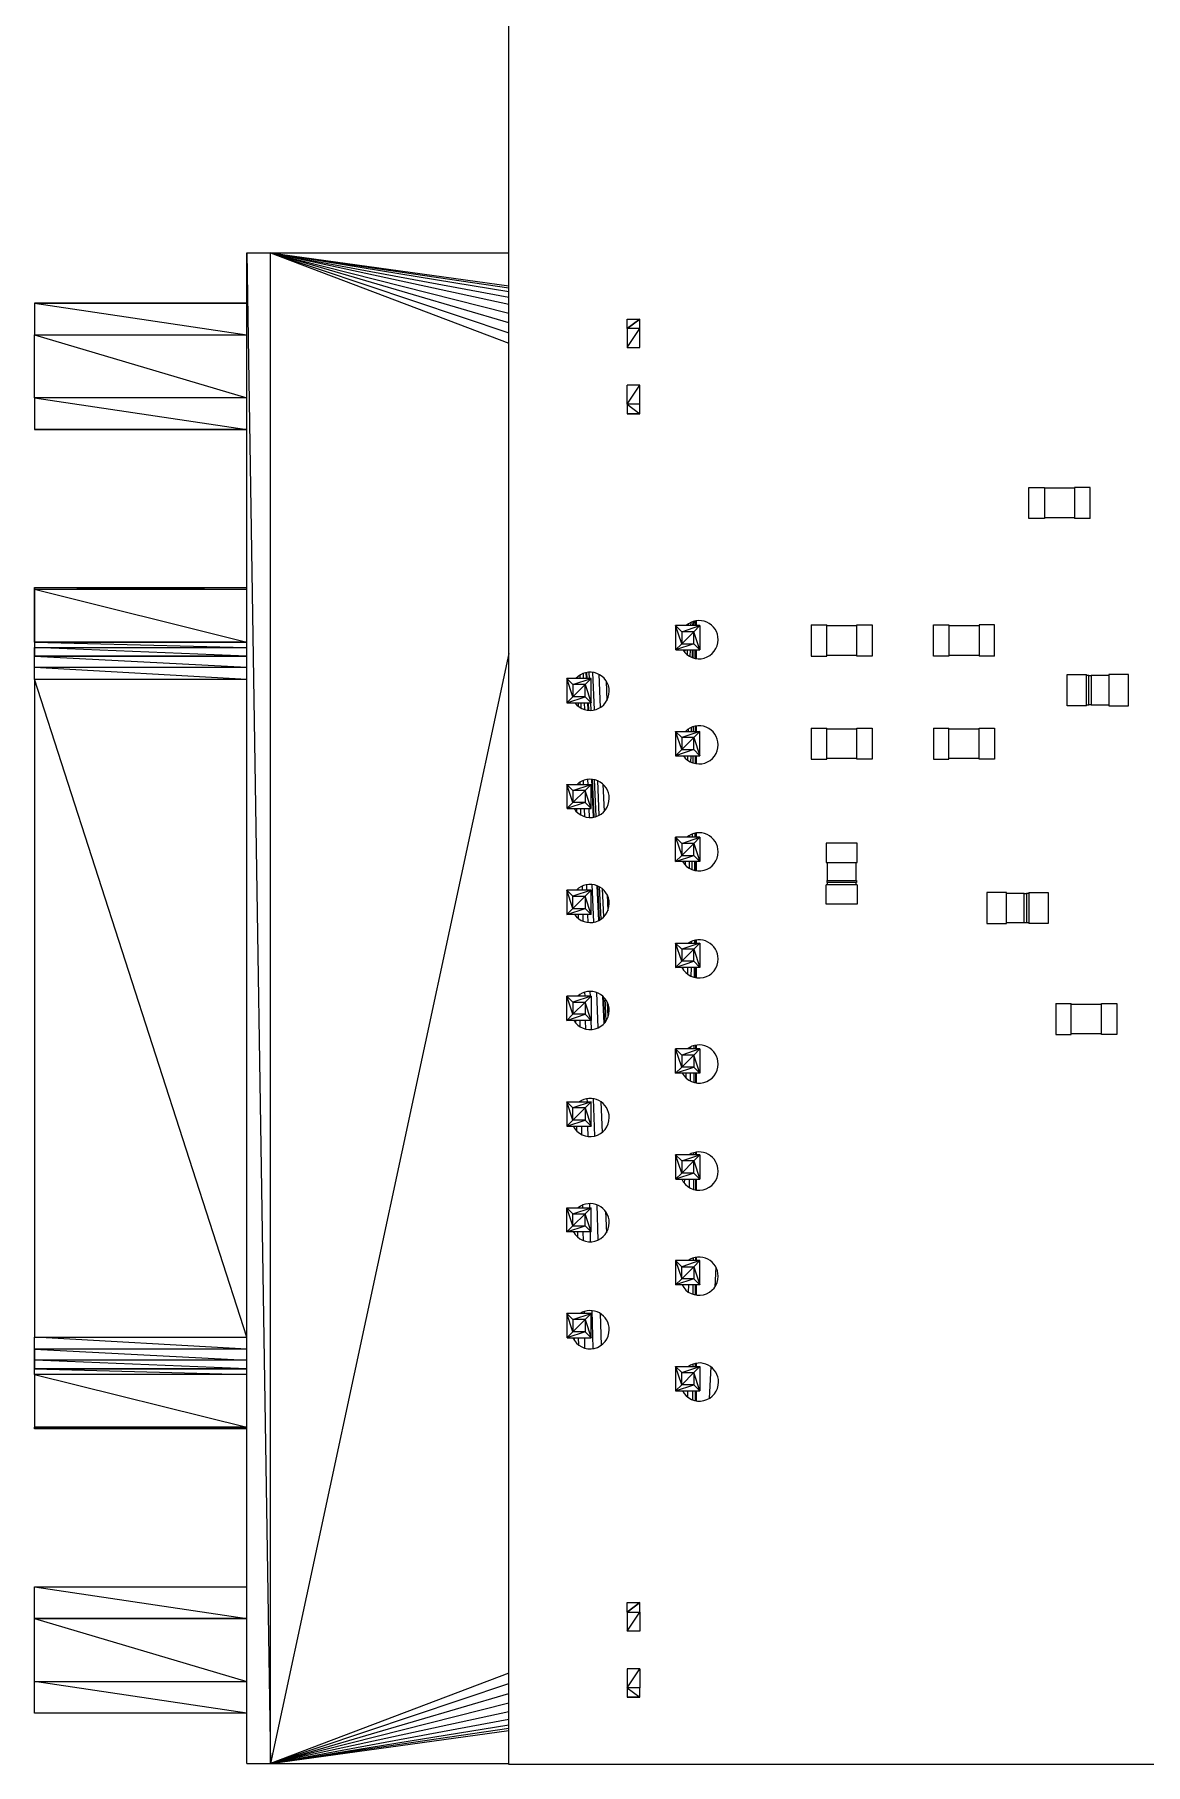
# Model space of a CAD drawing. Header units: millimetres. Extents: x -3 to 395, y 18 to 269.
# Drawn here: x 262.22 to 291.29, y 173.55 to 218.81 of the extents above; entities that cross this region are included whole.
import ezdxf

# ---------------------------------------------------------------- set-up
doc = ezdxf.new("R2010")
doc.units = ezdxf.units.MM

msp = doc.modelspace()

# ---------------------------------------------------------------- linework, layer by layer
at = {"color": 7, "linetype": 'Continuous', "lineweight": 25}
for p, q in [((274.626, 173.553), (274.626, 263.552)), ((267.772, 213.097), (268.389, 173.575)), ((267.772, 173.575), (267.772, 213.097)), ((267.772, 213.097), (268.389, 213.097)), ((268.389, 213.097), (274.626, 211.935)), ((274.626, 211.747), (268.389, 213.097)), ((268.389, 213.097), (274.626, 210.736)), ((268.389, 173.575), (268.389, 213.097)), ((268.389, 213.097), (274.626, 212.179)), ((274.626, 212.08), (268.389, 213.097)), ((268.389, 213.097), (274.626, 212.23)), ((268.389, 213.097), (274.626, 211)), ((268.389, 213.097), (274.626, 211.521)), ((274.626, 211.267), (268.389, 213.097)), ((268.389, 213.097), (274.626, 213.097)), ((262.217, 211.777), (262.217, 211.776)), ((267.772, 211.777), (262.217, 211.777)), ((262.217, 211.776), (262.217, 210.951)), ((262.217, 211.776), (267.77, 210.951)), ((262.217, 211.776), (267.772, 211.776)), ((267.772, 211.777), (267.77, 211.776)), ((277.723, 211.364), (278.054, 211.364)), ((277.723, 211.117), (277.723, 211.364)), ((278.054, 211.364), (277.723, 211.117)), ((277.723, 211.116), (278.054, 211.364)), ((278.054, 211.116), (278.054, 211.364)), ((262.217, 209.3), (262.217, 210.951)), ((262.217, 210.951), (267.772, 209.3)), ((262.217, 210.951), (267.772, 210.951)), ((277.723, 211.117), (277.723, 211.116)), ((277.723, 211.116), (277.723, 210.621)), ((277.723, 210.621), (278.054, 211.116)), ((278.054, 211.116), (277.723, 211.116)), ((277.889, 211.24), (277.889, 211.24)), ((277.889, 211.24), (277.889, 211.24)), ((278.054, 210.621), (278.054, 211.116)), ((277.723, 210.621), (278.054, 210.621)), ((277.723, 209.135), (278.054, 209.63)), ((278.054, 209.63), (277.723, 209.63)), ((277.723, 209.135), (277.723, 209.63)), ((278.054, 209.135), (278.054, 209.63)), ((267.772, 209.3), (262.217, 209.3)), ((262.217, 209.3), (267.772, 208.475)), ((262.217, 209.3), (262.217, 208.474)), ((277.723, 209.135), (278.054, 208.888)), ((278.054, 209.135), (277.723, 209.135)), ((277.723, 209.135), (277.723, 208.887)), ((278.054, 208.887), (278.054, 209.135)), ((278.054, 208.888), (277.723, 208.888)), ((277.724, 208.888), (277.723, 208.887)), ((277.723, 208.887), (278.054, 208.887)), ((267.772, 208.475), (262.217, 208.475)), ((262.217, 208.474), (262.22, 208.475)), ((262.217, 208.474), (267.772, 208.474)), ((288.241, 206.149), (288.241, 206.961)), ((288.241, 206.961), (288.647, 206.961)), ((288.647, 206.961), (288.647, 206.149)), ((289.435, 206.936), (288.647, 206.936)), ((289.435, 206.961), (289.435, 206.149)), ((289.841, 206.961), (289.435, 206.961)), ((289.841, 206.149), (289.841, 206.961)), ((288.647, 206.149), (288.241, 206.149)), ((288.647, 206.174), (289.435, 206.174)), ((289.841, 206.149), (289.435, 206.149)), ((262.217, 204.3), (262.217, 204.342)), ((262.217, 204.342), (267.77, 204.3)), ((262.217, 204.342), (267.772, 204.342)), ((262.217, 204.342), (262.217, 204.3)), ((262.217, 202.915), (262.217, 204.3)), ((262.217, 204.3), (267.772, 202.915)), ((262.217, 204.3), (262.217, 202.915)), ((262.217, 204.3), (267.772, 204.3)), ((278.993, 203.344), (279.152, 203.185)), ((279.152, 202.867), (278.993, 203.344)), ((279.629, 203.344), (278.993, 203.344)), ((278.993, 203.344), (278.993, 202.709)), ((279.152, 203.185), (279.629, 203.344)), ((279.47, 203.185), (279.152, 203.185)), ((279.152, 203.185), (279.152, 202.867)), ((279.47, 203.185), (279.152, 202.867)), ((279.325, 203.344), (279.326, 203.39)), ((279.388, 203.425), (279.386, 203.344)), ((279.441, 203.447), (279.439, 203.344)), ((279.47, 203.185), (279.629, 203.344)), ((279.629, 202.709), (279.47, 203.185)), ((279.47, 202.867), (279.47, 203.185)), ((279.482, 203.344), (279.483, 203.46)), ((279.515, 203.467), (279.514, 203.344)), ((279.534, 203.344), (279.534, 203.47)), ((279.54, 203.344), (279.54, 203.471)), ((279.629, 203.344), (279.629, 202.709)), ((282.541, 203.361), (282.541, 202.549)), ((282.541, 203.361), (282.947, 203.361)), ((282.947, 202.549), (282.947, 203.361)), ((283.735, 203.336), (282.947, 203.336)), ((283.735, 203.361), (284.141, 203.361)), ((283.735, 202.549), (283.735, 203.361)), ((284.141, 203.361), (284.141, 202.549)), ((285.741, 202.549), (285.741, 203.361)), ((285.741, 203.361), (286.147, 203.361)), ((286.147, 203.361), (286.147, 202.549)), ((286.935, 203.336), (286.147, 203.336)), ((286.935, 203.361), (286.935, 202.549)), ((287.341, 203.361), (286.935, 203.361)), ((287.341, 202.549), (287.341, 203.361)), ((262.217, 202.915), (262.217, 202.768)), ((267.772, 202.915), (262.217, 202.915)), ((262.217, 202.915), (267.76, 202.768)), ((262.217, 202.915), (267.772, 202.915)), ((262.217, 202.768), (267.772, 202.768)), ((267.772, 202.541), (262.217, 202.768)), ((262.217, 202.768), (262.217, 202.541)), ((262.217, 202.541), (262.217, 202.768)), ((266.808, 202.915), (266.809, 202.915)), ((278.993, 202.709), (279.152, 202.867)), ((279.47, 202.867), (278.993, 202.709)), ((279.152, 202.867), (278.993, 202.709)), ((279.152, 202.867), (279.47, 202.867)), ((279.629, 202.709), (279.47, 202.867)), ((262.217, 202.256), (262.217, 202.541)), ((262.217, 202.541), (267.772, 202.256)), ((267.772, 202.541), (262.217, 202.541)), ((262.217, 202.541), (267.772, 202.541)), ((262.932, 202.541), (262.934, 202.541)), ((274.626, 202.616), (268.389, 173.575)), ((278.993, 202.709), (278.994, 202.709)), ((278.993, 202.709), (278.994, 202.709)), ((278.995, 202.709), (279.629, 202.709)), ((279.232, 202.709), (279.229, 202.646)), ((279.3, 202.579), (279.304, 202.709)), ((279.371, 202.709), (279.367, 202.536)), ((279.43, 202.709), (279.427, 202.508)), ((279.475, 202.492), (279.477, 202.709)), ((279.512, 202.709), (279.511, 202.484)), ((279.533, 202.48), (279.533, 202.709)), ((279.54, 202.479), (279.54, 202.709)), ((282.541, 202.549), (282.947, 202.549)), ((282.947, 202.574), (283.735, 202.574)), ((284.141, 202.549), (283.735, 202.549)), ((286.147, 202.549), (285.741, 202.549)), ((286.147, 202.574), (286.935, 202.574)), ((287.341, 202.549), (286.935, 202.549)), ((262.217, 201.94), (262.217, 202.256)), ((262.217, 202.256), (267.771, 201.94)), ((262.217, 202.256), (267.772, 202.256)), ((262.217, 201.94), (262.217, 184.732)), ((262.217, 201.94), (267.772, 201.94)), ((267.772, 184.732), (262.217, 201.94)), ((276.149, 201.959), (276.149, 201.959)), ((276.783, 201.959), (276.149, 201.959)), ((276.149, 201.959), (276.15, 201.958)), ((276.228, 201.88), (276.149, 201.959)), ((276.149, 201.959), (276.307, 201.801)), ((276.307, 201.483), (276.149, 201.959)), ((276.149, 201.958), (276.149, 201.324)), ((276.307, 201.801), (276.784, 201.96)), ((276.423, 201.999), (276.424, 201.959)), ((276.498, 201.959), (276.495, 202.052)), ((276.572, 202.09), (276.578, 201.959)), ((276.784, 201.96), (276.625, 201.801)), ((276.625, 201.801), (276.784, 201.959)), ((276.661, 201.959), (276.653, 202.114)), ((276.663, 202.116), (276.671, 201.959)), ((276.667, 201.842), (276.667, 201.842)), ((276.677, 201.853), (276.677, 201.852)), ((276.723, 202.124), (276.731, 201.959)), ((276.733, 201.909), (276.733, 201.908)), ((276.784, 201.959), (276.784, 201.959)), ((276.784, 201.959), (276.784, 201.959)), ((276.784, 201.324), (276.784, 201.959)), ((276.874, 201.139), (276.83, 202.12)), ((276.983, 202.071), (277.016, 201.198)), ((277.177, 201.894), (277.193, 201.382)), ((289.241, 202.061), (289.749, 202.061)), ((289.241, 201.249), (289.241, 202.061)), ((289.749, 201.249), (289.749, 202.061)), ((289.807, 202.036), (289.749, 202.036)), ((289.807, 201.271), (289.807, 202.039)), ((289.807, 202.039), (289.866, 202.039)), ((289.866, 202.039), (289.866, 201.271)), ((290.333, 202.036), (289.866, 202.036)), ((290.841, 202.061), (290.333, 202.061)), ((290.333, 202.061), (290.333, 201.249)), ((290.841, 201.249), (290.841, 202.061)), ((276.149, 201.324), (276.625, 201.483)), ((276.149, 201.324), (276.307, 201.483)), ((276.307, 201.483), (276.625, 201.801)), ((276.307, 201.801), (276.307, 201.483)), ((276.625, 201.801), (276.307, 201.801)), ((276.625, 201.483), (276.307, 201.483)), ((276.625, 201.801), (276.784, 201.324)), ((276.625, 201.483), (276.625, 201.801)), ((276.784, 201.324), (276.625, 201.483)), ((276.149, 201.324), (276.784, 201.324)), ((276.37, 201.307), (276.37, 201.324)), ((276.439, 201.324), (276.441, 201.237)), ((276.523, 201.183), (276.518, 201.324)), ((276.604, 201.324), (276.612, 201.146)), ((276.704, 201.128), (276.693, 201.324)), ((276.704, 201.324), (276.714, 201.127)), ((276.762, 201.324), (276.771, 201.125)), ((289.749, 201.249), (289.241, 201.249)), ((289.749, 201.274), (289.807, 201.274)), ((289.866, 201.271), (289.807, 201.271)), ((289.866, 201.274), (290.333, 201.274)), ((290.333, 201.249), (290.841, 201.249)), ((278.993, 200.575), (279.152, 200.416)), ((279.152, 200.099), (278.993, 200.575)), ((278.993, 200.575), (278.993, 199.94)), ((278.993, 200.575), (279.629, 200.575)), ((279.629, 200.575), (279.152, 200.416)), ((279.324, 200.638), (279.323, 200.575)), ((279.399, 200.68), (279.398, 200.575)), ((279.459, 200.575), (279.46, 200.703)), ((279.47, 200.416), (279.629, 200.575)), ((279.504, 200.715), (279.504, 200.575)), ((279.531, 200.575), (279.531, 200.72)), ((279.54, 200.575), (279.54, 200.721)), ((279.629, 199.94), (279.629, 200.575)), ((282.541, 200.661), (282.541, 199.849)), ((282.541, 200.661), (282.947, 200.661)), ((282.947, 199.849), (282.947, 200.661)), ((283.735, 200.636), (282.947, 200.636)), ((283.735, 200.661), (284.141, 200.661)), ((283.735, 199.849), (283.735, 200.661)), ((284.141, 200.661), (284.141, 199.849)), ((285.741, 200.661), (285.741, 199.849)), ((285.741, 200.661), (286.147, 200.661)), ((286.147, 199.849), (286.147, 200.661)), ((286.935, 200.636), (286.147, 200.636)), ((286.935, 199.849), (286.935, 200.661)), ((286.935, 200.661), (287.341, 200.661)), ((287.341, 200.661), (287.341, 199.849)), ((278.993, 199.94), (279.152, 200.099)), ((279.47, 200.099), (278.993, 199.94)), ((279.152, 200.416), (279.152, 200.099)), ((279.152, 200.099), (279.47, 200.416)), ((279.47, 200.416), (279.152, 200.416)), ((279.152, 200.099), (279.47, 200.099)), ((279.47, 200.099), (279.47, 200.416)), ((279.47, 200.416), (279.629, 199.94)), ((279.629, 199.94), (279.47, 200.099)), ((278.993, 199.94), (279.629, 199.94)), ((279.215, 199.913), (279.216, 199.94)), ((279.308, 199.94), (279.306, 199.825)), ((279.388, 199.94), (279.386, 199.776)), ((279.452, 199.749), (279.453, 199.94)), ((279.501, 199.94), (279.501, 199.736)), ((279.53, 199.731), (279.531, 199.94)), ((279.54, 199.729), (279.54, 199.94)), ((282.541, 199.849), (282.947, 199.849)), ((282.947, 199.874), (283.735, 199.874)), ((284.141, 199.849), (283.735, 199.849)), ((285.741, 199.849), (286.147, 199.849)), ((286.147, 199.874), (286.935, 199.874)), ((287.341, 199.849), (286.935, 199.849)), ((276.149, 199.191), (276.784, 199.191)), ((276.307, 199.032), (276.149, 199.191)), ((276.149, 199.191), (276.149, 199.191)), ((276.149, 199.191), (276.15, 199.19)), ((276.149, 199.191), (276.307, 199.032)), ((276.307, 198.714), (276.149, 199.191)), ((276.149, 199.19), (276.149, 198.556)), ((276.307, 199.032), (276.784, 199.191)), ((276.486, 199.246), (276.487, 199.191)), ((276.586, 199.191), (276.583, 199.294)), ((276.784, 199.191), (276.625, 199.032)), ((276.688, 199.32), (276.693, 199.191)), ((276.784, 198.556), (276.784, 199.191)), ((276.848, 198.334), (276.797, 199.323)), ((276.807, 199.323), (276.857, 198.335)), ((276.86, 199.314), (276.907, 198.348)), ((276.996, 198.386), (276.956, 199.283)), ((277.092, 199.195), (277.119, 198.482)), ((276.149, 198.556), (276.307, 198.714)), ((276.625, 198.714), (276.149, 198.556)), ((276.625, 199.032), (276.307, 199.032)), ((276.307, 198.714), (276.625, 199.032)), ((276.307, 199.032), (276.307, 198.714)), ((276.625, 198.714), (276.307, 198.714)), ((276.625, 199.032), (276.625, 198.714)), ((276.784, 198.556), (276.625, 199.032)), ((276.784, 198.556), (276.625, 198.714)), ((276.228, 198.635), (276.149, 198.556)), ((276.149, 198.556), (276.15, 198.556)), ((276.149, 198.556), (276.15, 198.556)), ((276.151, 198.556), (276.784, 198.556)), ((276.337, 198.552), (276.337, 198.556)), ((276.412, 198.462), (276.411, 198.556)), ((276.502, 198.556), (276.505, 198.392)), ((276.613, 198.346), (276.606, 198.556)), ((276.719, 198.556), (276.729, 198.326)), ((278.993, 197.171), (278.993, 197.806)), ((278.993, 197.806), (279.152, 197.33)), ((279.628, 197.806), (278.993, 197.806)), ((278.993, 197.806), (279.152, 197.648)), ((279.152, 197.648), (279.629, 197.807)), ((279.357, 197.859), (279.356, 197.806)), ((279.435, 197.806), (279.436, 197.895)), ((279.629, 197.807), (279.47, 197.648)), ((279.47, 197.648), (279.629, 197.806)), ((279.494, 197.912), (279.493, 197.806)), ((279.529, 197.806), (279.529, 197.919)), ((279.54, 197.806), (279.54, 197.921)), ((279.629, 197.806), (279.629, 197.806)), ((279.629, 197.806), (279.629, 197.171)), ((279.629, 197.806), (279.629, 197.806)), ((279.152, 197.33), (278.993, 197.171)), ((278.993, 197.171), (279.47, 197.33)), ((279.152, 197.648), (279.152, 197.33)), ((279.152, 197.33), (279.47, 197.648)), ((279.47, 197.648), (279.152, 197.648)), ((279.152, 197.33), (279.47, 197.33)), ((279.47, 197.648), (279.629, 197.171)), ((279.47, 197.33), (279.47, 197.648)), ((279.629, 197.171), (279.47, 197.33)), ((279.493, 197.671), (279.493, 197.67)), ((279.528, 197.706), (279.528, 197.706)), ((279.54, 197.718), (279.54, 197.718)), ((282.935, 197.655), (282.935, 197.147)), ((283.747, 197.655), (282.935, 197.655)), ((283.747, 197.147), (283.747, 197.655)), ((279.629, 197.171), (278.993, 197.171)), ((279.245, 197.171), (279.243, 197.081)), ((279.347, 197.171), (279.344, 196.999)), ((279.428, 196.958), (279.43, 197.171)), ((279.491, 197.171), (279.49, 196.939)), ((279.528, 196.931), (279.528, 197.171)), ((279.54, 196.929), (279.54, 197.171)), ((282.935, 197.147), (283.747, 197.147)), ((282.96, 197.147), (282.96, 196.68)), ((283.722, 196.68), (283.722, 197.147)), ((276.784, 196.422), (276.149, 196.422)), ((276.149, 196.422), (276.149, 196.422)), ((276.149, 196.422), (276.15, 196.421)), ((276.307, 196.263), (276.149, 196.422)), ((276.149, 196.422), (276.307, 196.263)), ((276.307, 195.946), (276.149, 196.422)), ((276.149, 196.421), (276.149, 195.787)), ((276.784, 196.422), (276.307, 196.263)), ((276.443, 196.422), (276.442, 196.464)), ((276.548, 196.53), (276.55, 196.422)), ((276.784, 196.422), (276.625, 196.263)), ((276.674, 196.422), (276.669, 196.568)), ((276.784, 195.787), (276.784, 196.422)), ((276.802, 196.573), (276.843, 195.583)), ((276.988, 195.632), (276.941, 196.54)), ((276.949, 196.536), (276.996, 195.636)), ((276.996, 196.513), (277.038, 195.662)), ((277.113, 195.726), (277.081, 196.455)), ((283.747, 196.563), (282.935, 196.563)), ((282.935, 196.055), (282.935, 196.563)), ((282.957, 196.621), (282.957, 196.68)), ((282.957, 196.68), (283.725, 196.68)), ((282.957, 196.68), (282.96, 196.68)), ((283.725, 196.621), (282.957, 196.621)), ((282.957, 196.621), (282.96, 196.621)), ((282.96, 196.621), (282.96, 196.563)), ((283.722, 196.563), (283.722, 196.621)), ((283.725, 196.68), (283.725, 196.621)), ((283.747, 196.563), (283.747, 196.055)), ((276.149, 195.787), (276.625, 195.946)), ((276.149, 195.787), (276.307, 195.946)), ((276.307, 195.946), (276.307, 196.263)), ((276.625, 196.263), (276.307, 195.946)), ((276.307, 196.263), (276.625, 196.263)), ((276.307, 195.946), (276.625, 195.946)), ((276.625, 196.263), (276.625, 195.946)), ((276.784, 195.787), (276.625, 196.263)), ((276.625, 195.946), (276.784, 195.787)), ((277.202, 196.301), (277.218, 195.884)), ((283.747, 196.055), (282.935, 196.055)), ((287.141, 196.361), (287.141, 195.549)), ((287.649, 196.361), (287.141, 196.361)), ((287.649, 195.549), (287.649, 196.361)), ((288.116, 196.336), (287.649, 196.336)), ((288.116, 196.339), (288.175, 196.339)), ((288.116, 195.571), (288.116, 196.339)), ((288.175, 196.339), (288.175, 195.571)), ((288.233, 196.336), (288.175, 196.336)), ((288.233, 196.361), (288.233, 195.549)), ((288.233, 196.361), (288.741, 196.361)), ((288.741, 196.361), (288.741, 195.549)), ((276.784, 195.787), (276.149, 195.787)), ((276.361, 195.769), (276.36, 195.787)), ((276.454, 195.677), (276.452, 195.787)), ((276.565, 195.787), (276.569, 195.611)), ((276.701, 195.578), (276.694, 195.787)), ((287.141, 195.549), (287.649, 195.549)), ((287.649, 195.574), (288.116, 195.574)), ((288.175, 195.571), (288.116, 195.571)), ((288.175, 195.574), (288.233, 195.574)), ((288.741, 195.549), (288.233, 195.549)), ((278.993, 195.038), (279.629, 195.038)), ((279.152, 194.879), (278.993, 195.038)), ((279.152, 194.562), (278.993, 195.038)), ((278.993, 195.038), (278.993, 194.403)), ((279.629, 195.038), (279.152, 194.879)), ((279.411, 195.038), (279.412, 195.086)), ((279.629, 195.038), (279.47, 194.879)), ((279.483, 195.11), (279.483, 195.038)), ((279.526, 195.038), (279.526, 195.119)), ((279.54, 195.038), (279.54, 195.121)), ((279.629, 195.038), (279.629, 194.403)), ((279.152, 194.562), (279.47, 194.879)), ((279.47, 194.879), (279.152, 194.879)), ((279.152, 194.879), (279.152, 194.562)), ((279.47, 194.562), (279.47, 194.879)), ((279.47, 194.879), (279.629, 194.403)), ((278.993, 194.403), (279.47, 194.562)), ((278.993, 194.403), (279.152, 194.562)), ((279.629, 194.403), (278.993, 194.403)), ((279.47, 194.562), (279.152, 194.562)), ((279.182, 194.403), (279.181, 194.361)), ((279.306, 194.403), (279.303, 194.227)), ((279.404, 194.168), (279.406, 194.403)), ((279.47, 194.562), (279.629, 194.403)), ((279.48, 194.403), (279.479, 194.141)), ((279.525, 194.132), (279.525, 194.403)), ((279.54, 194.129), (279.54, 194.403)), ((276.484, 193.654), (276.483, 193.694)), ((276.611, 193.754), (276.613, 193.654)), ((276.762, 193.654), (276.758, 193.775)), ((276.919, 193.748), (276.958, 192.818)), ((276.149, 193.654), (276.307, 193.495)), ((276.307, 193.177), (276.149, 193.654)), ((276.149, 193.654), (276.149, 193.654)), ((276.149, 193.654), (276.15, 193.653)), ((276.784, 193.654), (276.149, 193.654)), ((276.307, 193.495), (276.149, 193.654)), ((276.149, 193.018), (276.149, 193.653)), ((276.784, 193.654), (276.307, 193.495)), ((276.307, 193.495), (276.307, 193.177)), ((276.307, 193.177), (276.625, 193.495)), ((276.307, 193.495), (276.625, 193.495)), ((276.625, 193.495), (276.784, 193.654)), ((276.625, 193.495), (276.625, 193.177)), ((276.784, 193.018), (276.625, 193.495)), ((276.784, 193.654), (276.784, 193.018)), ((277.127, 192.94), (277.091, 193.647)), ((277.098, 193.64), (277.133, 192.947)), ((277.139, 193.597), (277.168, 192.992)), ((277.229, 193.114), (277.213, 193.478)), ((288.941, 193.461), (288.941, 192.649)), ((288.941, 193.461), (289.347, 193.461)), ((289.347, 192.649), (289.347, 193.461)), ((290.135, 193.436), (289.347, 193.436)), ((290.135, 193.461), (290.541, 193.461)), ((290.135, 192.649), (290.135, 193.461)), ((290.135, 193.461), (290.135, 193.461)), ((290.541, 193.461), (290.541, 192.649)), ((276.149, 193.018), (276.625, 193.177)), ((276.149, 193.018), (276.307, 193.177)), ((276.784, 193.018), (276.149, 193.018)), ((276.625, 193.177), (276.307, 193.177)), ((276.385, 192.94), (276.384, 193.018)), ((276.496, 192.848), (276.493, 193.018)), ((276.625, 193.177), (276.784, 193.018)), ((276.628, 193.018), (276.633, 192.79)), ((276.79, 192.776), (276.782, 193.018)), ((279.388, 192.269), (279.388, 192.325)), ((279.472, 192.357), (279.472, 192.269)), ((279.523, 192.269), (279.523, 192.368)), ((279.54, 192.269), (279.54, 192.371)), ((288.941, 192.649), (289.347, 192.649)), ((289.347, 192.674), (290.135, 192.674)), ((290.541, 192.649), (290.135, 192.649)), ((278.993, 192.269), (279.152, 192.11)), ((279.152, 191.793), (278.993, 192.269)), ((278.993, 191.634), (278.993, 192.269)), ((279.629, 192.269), (278.993, 192.269)), ((279.629, 192.269), (279.152, 192.11)), ((279.152, 191.793), (279.47, 192.11)), ((279.152, 192.11), (279.152, 191.793)), ((279.47, 192.11), (279.152, 192.11)), ((279.47, 192.11), (279.629, 192.269)), ((279.47, 192.11), (279.47, 191.793)), ((279.629, 191.634), (279.47, 192.11)), ((279.629, 192.269), (279.629, 191.634)), ((278.993, 191.634), (279.47, 191.793)), ((279.152, 191.793), (278.993, 191.634)), ((279.629, 191.634), (278.993, 191.634)), ((279.47, 191.793), (279.152, 191.793)), ((279.264, 191.634), (279.262, 191.512)), ((279.381, 191.429), (279.382, 191.634)), ((279.47, 191.634), (279.469, 191.394)), ((279.47, 191.793), (279.629, 191.634)), ((279.522, 191.382), (279.523, 191.634)), ((279.54, 191.379), (279.54, 191.634)), ((276.674, 190.968), (276.676, 190.885)), ((276.878, 189.99), (276.847, 190.967)), ((276.149, 190.885), (276.784, 190.885)), ((276.307, 190.726), (276.149, 190.885)), ((276.149, 190.885), (276.149, 190.885)), ((276.149, 190.885), (276.15, 190.884)), ((276.149, 190.885), (276.307, 190.726)), ((276.307, 190.409), (276.149, 190.885)), ((276.149, 190.884), (276.149, 190.25)), ((276.784, 190.885), (276.307, 190.726)), ((276.307, 190.409), (276.625, 190.726)), ((276.625, 190.726), (276.307, 190.726)), ((276.307, 190.409), (276.307, 190.726)), ((276.525, 190.885), (276.525, 190.918)), ((276.784, 190.885), (276.625, 190.726)), ((276.625, 190.726), (276.625, 190.409)), ((276.625, 190.726), (276.784, 190.25)), ((276.784, 190.25), (276.784, 190.885)), ((277.038, 190.888), (277.072, 190.087)), ((277.255, 190.457), (277.251, 190.545)), ((276.149, 190.25), (276.625, 190.409)), ((276.149, 190.25), (276.307, 190.409)), ((276.149, 190.25), (276.784, 190.25)), ((276.625, 190.409), (276.307, 190.409)), ((276.314, 190.25), (276.314, 190.241)), ((276.409, 190.115), (276.408, 190.25)), ((276.538, 190.025), (276.535, 190.25)), ((276.625, 190.409), (276.784, 190.25)), ((276.691, 190.25), (276.697, 189.979)), ((278.993, 189.501), (278.993, 188.866)), ((278.993, 189.501), (279.152, 189.342)), ((279.152, 189.024), (278.993, 189.501)), ((279.629, 189.501), (278.993, 189.501)), ((279.152, 189.342), (279.629, 189.501)), ((279.47, 189.342), (279.152, 189.342)), ((279.152, 189.342), (279.152, 189.024)), ((279.152, 189.024), (279.47, 189.342)), ((279.364, 189.501), (279.364, 189.513)), ((279.462, 189.554), (279.461, 189.501)), ((279.47, 189.342), (279.629, 189.501)), ((279.47, 189.342), (279.629, 188.866)), ((279.47, 189.024), (279.47, 189.342)), ((279.521, 189.501), (279.521, 189.568)), ((279.54, 189.501), (279.54, 189.571)), ((279.629, 189.501), (279.629, 188.866)), ((279.152, 189.024), (278.993, 188.866)), ((278.993, 188.866), (279.152, 189.024)), ((279.47, 189.024), (278.993, 188.866)), ((278.993, 188.866), (278.994, 188.866)), ((278.993, 188.866), (278.994, 188.866)), ((278.995, 188.866), (279.629, 188.866)), ((279.47, 189.024), (279.152, 189.024)), ((279.223, 188.866), (279.221, 188.755)), ((279.357, 188.641), (279.359, 188.866)), ((279.459, 188.866), (279.458, 188.597)), ((279.629, 188.866), (279.47, 189.024)), ((279.52, 188.583), (279.52, 188.866)), ((279.54, 188.579), (279.54, 188.866)), ((276.149, 188.116), (276.783, 188.116)), ((276.228, 188.037), (276.149, 188.116)), ((276.149, 188.116), (276.149, 188.116)), ((276.149, 188.116), (276.15, 188.115)), ((276.149, 188.116), (276.307, 187.958)), ((276.307, 187.64), (276.149, 188.116)), ((276.149, 187.481), (276.149, 188.115)), ((276.307, 187.958), (276.784, 188.117)), ((276.307, 187.64), (276.307, 187.958)), ((276.625, 187.958), (276.307, 187.64)), ((276.307, 187.958), (276.625, 187.958)), ((276.566, 188.116), (276.565, 188.187)), ((276.784, 188.117), (276.625, 187.958)), ((276.625, 187.958), (276.784, 188.116)), ((276.784, 187.481), (276.625, 187.958)), ((276.625, 187.64), (276.625, 187.958)), ((276.737, 188.225), (276.739, 188.116)), ((276.74, 188.073), (276.74, 188.072)), ((276.784, 188.116), (276.784, 188.116)), ((276.784, 188.116), (276.784, 188.116)), ((276.784, 187.481), (276.784, 188.116)), ((276.965, 187.271), (276.936, 188.192)), ((277.157, 188.023), (277.181, 187.462)), ((276.149, 187.481), (276.625, 187.64)), ((276.149, 187.481), (276.307, 187.64)), ((276.784, 187.481), (276.149, 187.481)), ((276.307, 187.64), (276.625, 187.64)), ((276.324, 187.481), (276.324, 187.472)), ((276.432, 187.344), (276.431, 187.481)), ((276.579, 187.257), (276.576, 187.481)), ((276.625, 187.64), (276.784, 187.481)), ((276.754, 187.481), (276.76, 187.225)), ((279.629, 186.732), (278.993, 186.732)), ((279.152, 186.573), (278.993, 186.732)), ((278.993, 186.732), (278.993, 186.097)), ((278.993, 186.732), (279.152, 186.256)), ((279.629, 186.732), (279.152, 186.573)), ((279.152, 186.256), (279.47, 186.573)), ((279.152, 186.256), (279.152, 186.573)), ((279.152, 186.573), (279.47, 186.573)), ((279.341, 186.732), (279.341, 186.749)), ((279.451, 186.801), (279.451, 186.732)), ((279.629, 186.732), (279.47, 186.573)), ((279.47, 186.573), (279.47, 186.256)), ((279.47, 186.573), (279.629, 186.097)), ((279.518, 186.732), (279.518, 186.817)), ((279.54, 186.732), (279.54, 186.821)), ((279.629, 186.097), (279.629, 186.732)), ((280.048, 186.558), (280.022, 186.049)), ((279.152, 186.256), (278.993, 186.097)), ((279.47, 186.256), (278.993, 186.097)), ((279.629, 186.097), (278.993, 186.097)), ((279.47, 186.256), (279.152, 186.256)), ((279.182, 186.097), (279.181, 186.061)), ((279.333, 185.906), (279.335, 186.097)), ((279.448, 186.097), (279.448, 185.851)), ((279.47, 186.256), (279.629, 186.097)), ((279.517, 185.833), (279.517, 186.097)), ((279.54, 185.829), (279.54, 186.097)), ((276.149, 185.348), (276.307, 185.189)), ((276.307, 184.871), (276.149, 185.348)), ((276.149, 185.348), (276.149, 185.348)), ((276.149, 185.348), (276.15, 185.347)), ((276.784, 185.348), (276.149, 185.348)), ((276.307, 185.189), (276.149, 185.348)), ((276.149, 185.347), (276.149, 184.713)), ((276.307, 185.189), (276.784, 185.348)), ((276.307, 184.871), (276.625, 185.189)), ((276.307, 185.189), (276.307, 184.871)), ((276.625, 185.189), (276.307, 185.189)), ((276.608, 185.348), (276.607, 185.402)), ((276.784, 185.348), (276.625, 185.189)), ((276.625, 185.189), (276.625, 184.871)), ((276.625, 185.189), (276.784, 184.713)), ((276.784, 184.713), (276.784, 185.348)), ((276.801, 185.423), (276.823, 184.43)), ((277.052, 184.523), (277.026, 185.346)), ((262.217, 184.732), (267.772, 184.732)), ((267.772, 184.416), (262.217, 184.732)), ((262.217, 184.416), (262.217, 184.732)), ((276.149, 184.713), (276.307, 184.871)), ((276.625, 184.871), (276.149, 184.713)), ((276.228, 184.792), (276.149, 184.713)), ((276.149, 184.713), (276.15, 184.713)), ((276.149, 184.713), (276.15, 184.713)), ((276.151, 184.713), (276.784, 184.713)), ((276.625, 184.871), (276.307, 184.871)), ((276.335, 184.713), (276.335, 184.655)), ((276.456, 184.525), (276.455, 184.713)), ((276.621, 184.444), (276.617, 184.713)), ((276.784, 184.713), (276.625, 184.871)), ((262.217, 184.416), (262.217, 184.131)), ((262.217, 184.131), (262.217, 184.416)), ((267.772, 184.416), (262.217, 184.416)), ((262.219, 184.416), (267.772, 184.131)), ((262.217, 184.131), (262.217, 183.904)), ((267.772, 184.131), (262.217, 184.131)), ((262.217, 183.904), (262.217, 184.131)), ((262.217, 183.757), (262.217, 183.904)), ((262.217, 183.904), (267.772, 183.757)), ((262.217, 183.904), (267.772, 183.904)), ((267.772, 183.904), (262.217, 183.904)), ((262.217, 183.757), (262.217, 182.372)), ((267.772, 183.757), (262.217, 183.757)), ((267.772, 183.904), (262.218, 184.131)), ((262.219, 183.757), (267.772, 182.372)), ((262.593, 183.904), (262.593, 183.904)), ((278.993, 183.963), (279.628, 183.963)), ((278.993, 183.963), (278.993, 183.328)), ((278.993, 183.963), (279.152, 183.805)), ((279.152, 183.487), (278.993, 183.963)), ((279.152, 183.805), (279.629, 183.964)), ((279.152, 183.487), (279.152, 183.805)), ((279.152, 183.805), (279.47, 183.805)), ((279.47, 183.805), (279.152, 183.487)), ((279.441, 184.023), (279.44, 183.963)), ((279.629, 183.964), (279.47, 183.805)), ((279.47, 183.805), (279.629, 183.963)), ((279.47, 183.805), (279.47, 183.487)), ((279.629, 183.328), (279.47, 183.805)), ((279.515, 183.963), (279.515, 184.045)), ((279.515, 183.85), (279.515, 183.85)), ((279.54, 183.963), (279.54, 184.049)), ((279.54, 183.875), (279.54, 183.875)), ((279.629, 183.963), (279.629, 183.963)), ((279.629, 183.963), (279.629, 183.963)), ((279.629, 183.963), (279.629, 183.328)), ((279.916, 183.955), (279.874, 183.127)), ((278.993, 183.328), (279.47, 183.487)), ((278.993, 183.328), (279.152, 183.487)), ((278.993, 183.328), (279.629, 183.328)), ((279.47, 183.487), (279.152, 183.487)), ((279.31, 183.159), (279.311, 183.328)), ((279.438, 183.328), (279.437, 183.088)), ((279.47, 183.487), (279.629, 183.328)), ((279.514, 183.065), (279.515, 183.328)), ((279.54, 183.061), (279.54, 183.328)), ((267.772, 182.372), (262.217, 182.372)), ((262.217, 182.33), (262.217, 182.372)), ((262.217, 182.372), (267.772, 182.33)), ((262.217, 182.372), (267.772, 182.372)), ((263.499, 182.372), (263.508, 182.372)), ((267.772, 182.33), (262.217, 182.33)), ((262.217, 177.373), (262.217, 178.198)), ((262.217, 178.198), (267.772, 177.373)), ((262.217, 178.198), (267.772, 178.198)), ((277.723, 177.785), (278.054, 177.785)), ((277.723, 177.538), (277.723, 177.785)), ((278.054, 177.785), (277.723, 177.538)), ((277.723, 177.537), (278.054, 177.785)), ((277.723, 177.538), (277.723, 177.537)), ((277.723, 177.042), (278.054, 177.537)), ((277.723, 177.537), (277.723, 177.042)), ((277.723, 177.537), (278.054, 177.537)), ((277.889, 177.661), (277.889, 177.661)), ((277.889, 177.661), (277.889, 177.661)), ((278.054, 177.537), (278.054, 177.785)), ((278.054, 177.537), (278.054, 177.042)), ((262.217, 177.373), (262.217, 177.372)), ((262.22, 177.373), (262.217, 177.372)), ((267.772, 177.373), (262.217, 177.373)), ((262.217, 175.721), (262.217, 177.372)), ((262.217, 177.372), (267.772, 175.721)), ((262.217, 177.372), (267.772, 177.372)), ((278.054, 177.042), (277.723, 177.042)), ((277.723, 176.051), (277.723, 175.556)), ((277.723, 175.556), (278.054, 176.051)), ((278.054, 176.051), (277.723, 176.051)), ((278.054, 176.051), (278.054, 175.556)), ((262.217, 175.721), (267.772, 175.721)), ((267.772, 174.896), (262.217, 175.721)), ((262.217, 174.896), (262.217, 175.721)), ((274.626, 175.937), (268.389, 173.575)), ((268.389, 173.575), (274.626, 175.672)), ((268.389, 173.575), (274.626, 175.405)), ((274.626, 175.151), (268.389, 173.575)), ((277.723, 175.556), (277.723, 175.308)), ((278.054, 175.556), (277.723, 175.556)), ((277.723, 175.556), (278.054, 175.309)), ((278.054, 175.309), (277.723, 175.309)), ((277.724, 175.309), (277.723, 175.308)), ((277.723, 175.308), (278.054, 175.308)), ((278.054, 175.308), (278.054, 175.556)), ((267.772, 174.896), (262.217, 174.896)), ((274.626, 174.925), (268.389, 173.575)), ((268.389, 173.575), (274.626, 174.737)), ((268.389, 173.575), (274.626, 174.592)), ((274.626, 174.494), (268.389, 173.575)), ((268.389, 173.575), (274.626, 174.442)), ((267.772, 173.575), (268.389, 173.575)), ((268.389, 173.575), (274.626, 173.575)), ((294.626, 173.553), (274.626, 173.553))]:
    msp.add_line(p, q, dxfattribs=at)
for centre, start, end in [((279.606, 202.975), 0, 132.4191), ((279.606, 202.975), 212.1253, 0), ((276.756, 201.625), 0, 138.0694), ((276.756, 201.625), 216.9969, 0), ((279.606, 200.225), 0, 135.5546), ((279.606, 200.225), 214.7344, 0), ((276.756, 198.825), 0, 132.926), ((276.756, 198.825), 212.5318, 0), ((279.606, 197.425), 0, 130.3385), ((279.606, 197.425), 210.5153, 0), ((276.756, 196.075), 0, 136.0338), ((276.756, 196.075), 215.1535, 0), ((279.606, 194.625), 0, 124.2858), ((279.606, 194.625), 206.3443, 0), ((276.756, 193.275), 0, 130.6909), ((276.756, 193.275), 210.9149, 0), ((279.606, 191.875), 0, 127.9789), ((279.606, 191.875), 208.8008, 0), ((276.756, 190.475), 0, 124.891), ((276.756, 190.475), 206.7283, 0), ((279.606, 189.075), 0, 121.5437), ((279.606, 189.075), 204.6933, 0), ((276.756, 187.725), 0, 128.5338), ((276.756, 187.725), 209.1936, 0), ((279.606, 186.325), 0, 125.4877), ((279.606, 186.325), 207.114, 0), ((276.756, 184.925), 0, 122.195), ((276.756, 184.925), 205.0724, 0), ((279.616, 183.555), 0, 125.2899), ((279.616, 183.555), 206.9854, 0)]:
    msp.add_arc(centre, 0.5, start, end, dxfattribs=at)

doc.saveas('drawing.dxf')
